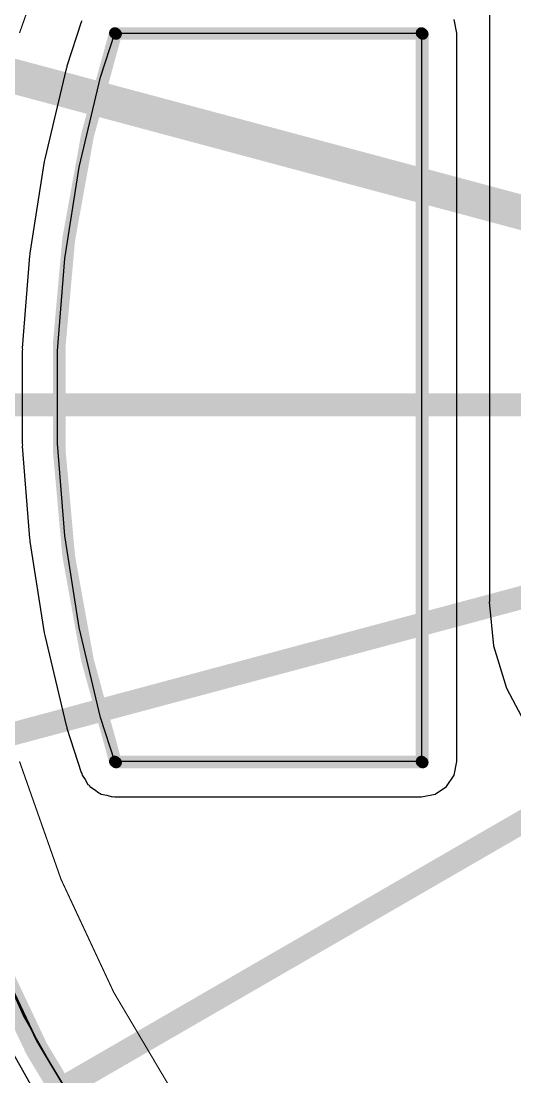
# Model space of a CAD drawing. Header units: inches. Extents: x -0.7 to 8.56, y -0.56 to 6.25.
# Drawn here: x 0.8824 to 1.0959, y 0.4758 to 0.9323 of the extents above; entities that cross this region are included whole.
import ezdxf

# ---------------------------------------------------------------- set-up
doc = ezdxf.new("R2010")
doc.units = ezdxf.units.IN
doc.header["$MEASUREMENT"] = 0
for name, color, linetype in [('Board Outline', 216, 'Continuous'), ('Bottom Layer', 5, 'Continuous'), ('Dimension', 6, 'Continuous'), ('Fabrication', 76, 'Continuous'), ('Mechanical 4', 56, 'Continuous'), ('Multi-Layer', 9, 'Continuous'), ('Top Layer', 1, 'Continuous'), ('Top Overlay', 2, 'Continuous')]:
    doc.layers.add(name, color=color, linetype=linetype)

msp = doc.modelspace()

# ---------------------------------------------------------------- linework, layer by layer
at = {"layer": 'Board Outline'}
for points in [[(0.9229, 0.6122, 0.005, 0.005, -0.157671), (0.9229, 0.92716, 0.005, 0.005, 0)], [(0.9229, 0.6122, 0.005, 0.005, -0.157671), (0.9229, 0.92716, 0.005, 0.005, 0)], [(0.9229, 0.6122, 0.005, 0.005, -0.157671), (0.9229, 0.92716, 0.005, 0.005, 0)], [(0.9229, 0.6122, 0.005, 0.005, -0.157671), (0.9229, 0.92716, 0.005, 0.005, 0)], [(0.92344, 0.61175, 0.005, 0.005, -0.157671), (0.92344, 0.92671, 0.005, 0.005, 0)], [(0.92344, 0.61175, 0.005, 0.005, -0.157671), (0.92344, 0.92671, 0.005, 0.005, 0)], [(0.92344, 0.61175, 0.005, 0.005, -0.157671), (0.92344, 0.92671, 0.005, 0.005, 0)], [(0.92344, 0.61175, 0.005, 0.005, -0.157671), (0.92344, 0.92671, 0.005, 0.005, 0)], [(0.9229, 0.92716, 0.005, 0.005, 0), (1.05555, 0.92716, 0.005, 0.005, 0)], [(0.9229, 0.92716, 0.005, 0.005, 0), (1.05555, 0.92716, 0.005, 0.005, 0)], [(0.9229, 0.92716, 0.005, 0.005, 0), (1.05555, 0.92716, 0.005, 0.005, 0)], [(0.9229, 0.92716, 0.005, 0.005, 0), (1.05555, 0.92716, 0.005, 0.005, 0)], [(0.92344, 0.92671, 0.005, 0.005, 0), (1.05609, 0.92671, 0.005, 0.005, 0)], [(0.92344, 0.92671, 0.005, 0.005, 0), (1.05609, 0.92671, 0.005, 0.005, 0)], [(0.92344, 0.92671, 0.005, 0.005, 0), (1.05609, 0.92671, 0.005, 0.005, 0)], [(0.92344, 0.92671, 0.005, 0.005, 0), (1.05609, 0.92671, 0.005, 0.005, 0)], [(1.05555, 0.6122, 0.005, 0.005, 0), (1.05555, 0.92716, 0.005, 0.005, 0)], [(1.05555, 0.6122, 0.005, 0.005, 0), (1.05555, 0.92716, 0.005, 0.005, 0)], [(1.05555, 0.6122, 0.005, 0.005, 0), (1.05555, 0.92716, 0.005, 0.005, 0)], [(1.05555, 0.6122, 0.005, 0.005, 0), (1.05555, 0.92716, 0.005, 0.005, 0)], [(1.05609, 0.61175, 0.005, 0.005, 0), (1.05609, 0.92671, 0.005, 0.005, 0)], [(1.05609, 0.61175, 0.005, 0.005, 0), (1.05609, 0.92671, 0.005, 0.005, 0)], [(1.05609, 0.61175, 0.005, 0.005, 0), (1.05609, 0.92671, 0.005, 0.005, 0)], [(1.05609, 0.61175, 0.005, 0.005, 0), (1.05609, 0.92671, 0.005, 0.005, 0)], [(0.9229, 0.6122, 0.005, 0.005, 0), (1.05555, 0.6122, 0.005, 0.005, 0)], [(0.9229, 0.6122, 0.005, 0.005, 0), (1.05555, 0.6122, 0.005, 0.005, 0)], [(0.9229, 0.6122, 0.005, 0.005, 0), (1.05555, 0.6122, 0.005, 0.005, 0)], [(0.9229, 0.6122, 0.005, 0.005, 0), (1.05555, 0.6122, 0.005, 0.005, 0)], [(0.92344, 0.61175, 0.005, 0.005, 0), (1.05609, 0.61175, 0.005, 0.005, 0)], [(0.92344, 0.61175, 0.005, 0.005, 0), (1.05609, 0.61175, 0.005, 0.005, 0)], [(0.92344, 0.61175, 0.005, 0.005, 0), (1.05609, 0.61175, 0.005, 0.005, 0)], [(0.92344, 0.61175, 0.005, 0.005, 0), (1.05609, 0.61175, 0.005, 0.005, 0)]]:
    msp.add_lwpolyline(points, format="xyseb", dxfattribs=at)
for points in [[(0.92165, 0.92716, 0.0025, 0.0025, 1), (0.92415, 0.92716, 0.0025, 0.0025, 1)], [(0.92165, 0.92716, 0.0025, 0.0025, 1), (0.92415, 0.92716, 0.0025, 0.0025, 1)], [(0.92165, 0.92716, 0.0025, 0.0025, 1), (0.92415, 0.92716, 0.0025, 0.0025, 1)], [(0.92165, 0.92716, 0.0025, 0.0025, 1), (0.92415, 0.92716, 0.0025, 0.0025, 1)], [(0.92165, 0.92716, 0.0025, 0.0025, 1), (0.92415, 0.92716, 0.0025, 0.0025, 1)], [(0.92165, 0.92716, 0.0025, 0.0025, 1), (0.92415, 0.92716, 0.0025, 0.0025, 1)], [(0.92165, 0.92716, 0.0025, 0.0025, 1), (0.92415, 0.92716, 0.0025, 0.0025, 1)], [(0.92165, 0.92716, 0.0025, 0.0025, 1), (0.92415, 0.92716, 0.0025, 0.0025, 1)], [(0.92219, 0.92671, 0.0025, 0.0025, 1), (0.92469, 0.92671, 0.0025, 0.0025, 1)], [(0.92219, 0.92671, 0.0025, 0.0025, 1), (0.92469, 0.92671, 0.0025, 0.0025, 1)], [(0.92219, 0.92671, 0.0025, 0.0025, 1), (0.92469, 0.92671, 0.0025, 0.0025, 1)], [(0.92219, 0.92671, 0.0025, 0.0025, 1), (0.92469, 0.92671, 0.0025, 0.0025, 1)], [(0.92219, 0.92671, 0.0025, 0.0025, 1), (0.92469, 0.92671, 0.0025, 0.0025, 1)], [(0.92219, 0.92671, 0.0025, 0.0025, 1), (0.92469, 0.92671, 0.0025, 0.0025, 1)], [(0.92219, 0.92671, 0.0025, 0.0025, 1), (0.92469, 0.92671, 0.0025, 0.0025, 1)], [(0.92219, 0.92671, 0.0025, 0.0025, 1), (0.92469, 0.92671, 0.0025, 0.0025, 1)], [(1.0543, 0.92716, 0.0025, 0.0025, 1), (1.0568, 0.92716, 0.0025, 0.0025, 1)], [(1.0543, 0.92716, 0.0025, 0.0025, 1), (1.0568, 0.92716, 0.0025, 0.0025, 1)], [(1.0543, 0.92716, 0.0025, 0.0025, 1), (1.0568, 0.92716, 0.0025, 0.0025, 1)], [(1.0543, 0.92716, 0.0025, 0.0025, 1), (1.0568, 0.92716, 0.0025, 0.0025, 1)], [(1.0543, 0.92716, 0.0025, 0.0025, 1), (1.0568, 0.92716, 0.0025, 0.0025, 1)], [(1.0543, 0.92716, 0.0025, 0.0025, 1), (1.0568, 0.92716, 0.0025, 0.0025, 1)], [(1.0543, 0.92716, 0.0025, 0.0025, 1), (1.0568, 0.92716, 0.0025, 0.0025, 1)], [(1.0543, 0.92716, 0.0025, 0.0025, 1), (1.0568, 0.92716, 0.0025, 0.0025, 1)], [(1.05484, 0.92671, 0.0025, 0.0025, 1), (1.05734, 0.92671, 0.0025, 0.0025, 1)], [(1.05484, 0.92671, 0.0025, 0.0025, 1), (1.05734, 0.92671, 0.0025, 0.0025, 1)], [(1.05484, 0.92671, 0.0025, 0.0025, 1), (1.05734, 0.92671, 0.0025, 0.0025, 1)], [(1.05484, 0.92671, 0.0025, 0.0025, 1), (1.05734, 0.92671, 0.0025, 0.0025, 1)], [(1.05484, 0.92671, 0.0025, 0.0025, 1), (1.05734, 0.92671, 0.0025, 0.0025, 1)], [(1.05484, 0.92671, 0.0025, 0.0025, 1), (1.05734, 0.92671, 0.0025, 0.0025, 1)], [(1.05484, 0.92671, 0.0025, 0.0025, 1), (1.05734, 0.92671, 0.0025, 0.0025, 1)], [(1.05484, 0.92671, 0.0025, 0.0025, 1), (1.05734, 0.92671, 0.0025, 0.0025, 1)], [(0.92165, 0.6122, 0.0025, 0.0025, 1), (0.92415, 0.6122, 0.0025, 0.0025, 1)], [(0.92165, 0.6122, 0.0025, 0.0025, 1), (0.92415, 0.6122, 0.0025, 0.0025, 1)], [(0.92165, 0.6122, 0.0025, 0.0025, 1), (0.92415, 0.6122, 0.0025, 0.0025, 1)], [(0.92165, 0.6122, 0.0025, 0.0025, 1), (0.92415, 0.6122, 0.0025, 0.0025, 1)], [(0.92165, 0.6122, 0.0025, 0.0025, 1), (0.92415, 0.6122, 0.0025, 0.0025, 1)], [(0.92165, 0.6122, 0.0025, 0.0025, 1), (0.92415, 0.6122, 0.0025, 0.0025, 1)], [(0.92165, 0.6122, 0.0025, 0.0025, 1), (0.92415, 0.6122, 0.0025, 0.0025, 1)], [(0.92165, 0.6122, 0.0025, 0.0025, 1), (0.92415, 0.6122, 0.0025, 0.0025, 1)], [(0.92219, 0.61175, 0.0025, 0.0025, 1), (0.92469, 0.61175, 0.0025, 0.0025, 1)], [(0.92219, 0.61175, 0.0025, 0.0025, 1), (0.92469, 0.61175, 0.0025, 0.0025, 1)], [(0.92219, 0.61175, 0.0025, 0.0025, 1), (0.92469, 0.61175, 0.0025, 0.0025, 1)], [(0.92219, 0.61175, 0.0025, 0.0025, 1), (0.92469, 0.61175, 0.0025, 0.0025, 1)], [(0.92219, 0.61175, 0.0025, 0.0025, 1), (0.92469, 0.61175, 0.0025, 0.0025, 1)], [(0.92219, 0.61175, 0.0025, 0.0025, 1), (0.92469, 0.61175, 0.0025, 0.0025, 1)], [(0.92219, 0.61175, 0.0025, 0.0025, 1), (0.92469, 0.61175, 0.0025, 0.0025, 1)], [(0.92219, 0.61175, 0.0025, 0.0025, 1), (0.92469, 0.61175, 0.0025, 0.0025, 1)], [(1.0543, 0.6122, 0.0025, 0.0025, 1), (1.0568, 0.6122, 0.0025, 0.0025, 1)], [(1.0543, 0.6122, 0.0025, 0.0025, 1), (1.0568, 0.6122, 0.0025, 0.0025, 1)], [(1.0543, 0.6122, 0.0025, 0.0025, 1), (1.0568, 0.6122, 0.0025, 0.0025, 1)], [(1.0543, 0.6122, 0.0025, 0.0025, 1), (1.0568, 0.6122, 0.0025, 0.0025, 1)], [(1.0543, 0.6122, 0.0025, 0.0025, 1), (1.0568, 0.6122, 0.0025, 0.0025, 1)], [(1.0543, 0.6122, 0.0025, 0.0025, 1), (1.0568, 0.6122, 0.0025, 0.0025, 1)], [(1.0543, 0.6122, 0.0025, 0.0025, 1), (1.0568, 0.6122, 0.0025, 0.0025, 1)], [(1.0543, 0.6122, 0.0025, 0.0025, 1), (1.0568, 0.6122, 0.0025, 0.0025, 1)], [(1.05484, 0.61175, 0.0025, 0.0025, 1), (1.05734, 0.61175, 0.0025, 0.0025, 1)], [(1.05484, 0.61175, 0.0025, 0.0025, 1), (1.05734, 0.61175, 0.0025, 0.0025, 1)], [(1.05484, 0.61175, 0.0025, 0.0025, 1), (1.05734, 0.61175, 0.0025, 0.0025, 1)], [(1.05484, 0.61175, 0.0025, 0.0025, 1), (1.05734, 0.61175, 0.0025, 0.0025, 1)], [(1.05484, 0.61175, 0.0025, 0.0025, 1), (1.05734, 0.61175, 0.0025, 0.0025, 1)], [(1.05484, 0.61175, 0.0025, 0.0025, 1), (1.05734, 0.61175, 0.0025, 0.0025, 1)], [(1.05484, 0.61175, 0.0025, 0.0025, 1), (1.05734, 0.61175, 0.0025, 0.0025, 1)], [(1.05484, 0.61175, 0.0025, 0.0025, 1), (1.05734, 0.61175, 0.0025, 0.0025, 1)]]:
    msp.add_lwpolyline(points, format="xyseb", close=True, dxfattribs=at)
at = {"layer": 'Bottom Layer'}
for p, q in [((0.90835, 0.93187), (0.90219, 0.91282)), ((0.90865, 0.93241), (0.90835, 0.93187)), ((1.07085, 0.92716), (1.06968, 0.93302)), ((1.07085, 0.6122), (1.07085, 0.92716)), ((0.90187, 0.91167), (0.89256, 0.87273)), ((0.90212, 0.91222), (0.90187, 0.91167)), ((0.90219, 0.91282), (0.90212, 0.91222)), ((0.89254, 0.87212), (0.89233, 0.87155)), ((0.89256, 0.87273), (0.89254, 0.87212)), ((0.89233, 0.87155), (0.88609, 0.832)), ((0.88595, 0.83082), (0.88282, 0.7909)), ((0.88612, 0.8314), (0.88595, 0.83082)), ((0.88609, 0.832), (0.88612, 0.8314)), ((0.8829, 0.7903), (0.88278, 0.7897)), ((0.88278, 0.7897), (0.88278, 0.74966)), ((0.88282, 0.7909), (0.8829, 0.7903)), ((0.88278, 0.74966), (0.8829, 0.74907)), ((0.8829, 0.74907), (0.88282, 0.74847)), ((0.88282, 0.74847), (0.88595, 0.70855)), ((0.88595, 0.70855), (0.88612, 0.70797)), ((0.88612, 0.70797), (0.88609, 0.70736)), ((0.88609, 0.70736), (0.89233, 0.66781)), ((0.89233, 0.66781), (0.89254, 0.66724)), ((0.89254, 0.66724), (0.89256, 0.66664)), ((0.89256, 0.66664), (0.90187, 0.6277)), ((0.90187, 0.6277), (0.90212, 0.62715)), ((0.90212, 0.62715), (0.90219, 0.62655)), ((0.90219, 0.62655), (0.90835, 0.6075)), ((1.06968, 0.60635), (1.07085, 0.6122)), ((0.90835, 0.6075), (0.90865, 0.60696)), ((0.90865, 0.60696), (0.90877, 0.60635)), ((0.90877, 0.60635), (0.9101, 0.60437)), ((0.9101, 0.60437), (0.91126, 0.60229)), ((1.06637, 0.60139), (1.06968, 0.60635)), ((0.91126, 0.60229), (0.91174, 0.6019)), ((0.91174, 0.6019), (0.91209, 0.60139)), ((0.91209, 0.60139), (0.91407, 0.60006)), ((0.91407, 0.60006), (0.91594, 0.59859)), ((0.91594, 0.59859), (0.91653, 0.59842)), ((0.91653, 0.59842), (0.91705, 0.59807)), ((0.91705, 0.59807), (0.91939, 0.59761)), ((1.05555, 0.59691), (1.0614, 0.59807)), ((1.0614, 0.59807), (1.06637, 0.60139)), ((0.91939, 0.59761), (0.92168, 0.59696)), ((0.92168, 0.59696), (0.92229, 0.59703)), ((0.92229, 0.59703), (0.9229, 0.59691)), ((0.9229, 0.59691), (1.05555, 0.59691))]:
    msp.add_line(p, q, dxfattribs=at)
at = {"layer": 'Dimension'}
for points in [[(2.29567, 0.76642, 0.01, 0.01, 1), (0.52402, 0.76642, 0.01, 0.01, 1)], [(2.14804, 0.76641, 0.01, 0.01, 1), (0.67167, 0.76641, 0.01, 0.01, 1)]]:
    msp.add_lwpolyline(points, format="xyseb", close=True, dxfattribs=at)
for points in [[(0.45319, 0.2126, 0.01, 0.01, 0), (2.37424, 1.3232, 0.01, 0.01, 0)], [(0.43427, 0.50501, 0.01, 0.01, 0), (2.3357, 1.0145, 0.01, 0.01, 0)], [(0.48436, 1.01425, 0.015, 0.015, 0), (2.40818, 0.49877, 0.015, 0.015, 0)], [(0.46106, 0.76641, 0.01, 0.01, 0), (2.42957, 0.76641, 0.01, 0.01, 0)]]:
    msp.add_lwpolyline(points, format="xyseb", dxfattribs=at)
at = {"layer": 'Fabrication'}
for points in [[(0.88167, 0.92716, 0.0005, 0.0005, -0.436929), (1.6075, 1.2842, 0.0005, 0.0005, 0)], [(0.88167, 0.92716, 0.0005, 0.0005, -0.436929), (1.6075, 1.2842, 0.0005, 0.0005, 0)], [(2.09423, 1.23357, 0.0005, 0.0005, -1.1671), (0.61713, 0.53492, 0.0005, 0.0005, 0)], [(2.09423, 1.23357, 0.0005, 0.0005, -1.1671), (0.61713, 0.53492, 0.0005, 0.0005, 0)], [(2.09423, 1.23357, 0.0005, 0.0005, -1.1671), (0.61713, 0.53492, 0.0005, 0.0005, 0)], [(2.09423, 1.23357, 0.0005, 0.0005, -1.1671), (0.61713, 0.53492, 0.0005, 0.0005, 0)], [(2.14611, 1.22592, 0.0005, 0.0005, -1.205705), (0.55817, 0.6122, 0.0005, 0.0005, 0)], [(2.14611, 1.22592, 0.0005, 0.0005, -1.205705), (0.55817, 0.6122, 0.0005, 0.0005, 0)], [(1.81369, 1.20058, 0.0005, 0.0005, -1.250986), (0.86008, 0.55409, 0.0005, 0.0005, 0)], [(1.81369, 1.20058, 0.0005, 0.0005, -1.250986), (0.86008, 0.55409, 0.0005, 0.0005, 0)], [(1.81369, 1.20058, 0.0005, 0.0005, -1.250986), (0.86008, 0.55409, 0.0005, 0.0005, 0)], [(1.81369, 1.20058, 0.0005, 0.0005, -1.250986), (0.86008, 0.55409, 0.0005, 0.0005, 0)], [(1.76498, 1.19122, 0.0005, 0.0005, -1.342703), (0.88167, 0.6122, 0.0005, 0.0005, 0)]]:
    msp.add_lwpolyline(points, format="xyseb", dxfattribs=at)
at = {"layer": 'Mechanical 4'}
for points in [[(2.00043, 0.76968, 0.0005, 0.0005, 1), (0.81933, 0.76968, 0.0005, 0.0005, 1)], [(2.00043, 0.76968, 0.0005, 0.0005, 1), (0.81933, 0.76968, 0.0005, 0.0005, 1)], [(2.00043, 0.76968, 0.0005, 0.0005, 1), (0.81933, 0.76968, 0.0005, 0.0005, 1)], [(2.00043, 0.76968, 0.0005, 0.0005, 1), (0.81933, 0.76968, 0.0005, 0.0005, 1)], [(2.00098, 0.76923, 0.0005, 0.0005, 1), (0.81987, 0.76923, 0.0005, 0.0005, 1)], [(2.00098, 0.76923, 0.0005, 0.0005, 1), (0.81987, 0.76923, 0.0005, 0.0005, 1)], [(2.00098, 0.76923, 0.0005, 0.0005, 1), (0.81987, 0.76923, 0.0005, 0.0005, 1)], [(2.00098, 0.76923, 0.0005, 0.0005, 1), (0.81987, 0.76923, 0.0005, 0.0005, 1)]]:
    msp.add_lwpolyline(points, format="xyseb", close=True, dxfattribs=at)
at = {"layer": 'Multi-Layer'}
for p, q in [((0.91674, 0.90811), (0.9229, 0.92716)), ((0.9229, 0.92716), (0.9229, 0.92716)), ((0.9229, 0.92716), (1.05555, 0.92716)), ((1.05555, 0.92716), (1.05555, 0.6122)), ((0.90743, 0.86917), (0.91674, 0.90811)), ((0.9012, 0.82962), (0.90743, 0.86917)), ((0.89807, 0.7897), (0.9012, 0.82962)), ((0.89807, 0.74966), (0.89807, 0.7897)), ((0.9012, 0.70975), (0.89807, 0.74966)), ((0.90743, 0.67019), (0.9012, 0.70975)), ((0.91674, 0.63125), (0.90743, 0.67019)), ((0.9229, 0.6122), (0.91674, 0.63125)), ((1.05555, 0.6122), (0.9229, 0.6122))]:
    msp.add_line(p, q, dxfattribs=at)
at = {"layer": 'Top Layer'}
for p, q in [((1.08496, 1.1888), (1.08496, 0.68124)), ((0.90835, 0.93187), (0.90219, 0.91282)), ((0.90865, 0.93241), (0.90835, 0.93187)), ((1.07085, 0.92716), (1.06968, 0.93302)), ((1.07085, 0.6122), (1.07085, 0.92716)), ((0.90187, 0.91167), (0.89256, 0.87273)), ((0.90212, 0.91222), (0.90187, 0.91167)), ((0.90219, 0.91282), (0.90212, 0.91222)), ((0.89254, 0.87212), (0.89233, 0.87155)), ((0.89256, 0.87273), (0.89254, 0.87212)), ((0.89233, 0.87155), (0.88609, 0.832)), ((0.88595, 0.83082), (0.88282, 0.7909)), ((0.88612, 0.8314), (0.88595, 0.83082)), ((0.88609, 0.832), (0.88612, 0.8314)), ((0.8829, 0.7903), (0.88278, 0.7897)), ((0.88278, 0.7897), (0.88278, 0.74966)), ((0.88282, 0.7909), (0.8829, 0.7903)), ((0.88278, 0.74966), (0.8829, 0.74907)), ((0.8829, 0.74907), (0.88282, 0.74847)), ((0.88282, 0.74847), (0.88595, 0.70855)), ((0.88595, 0.70855), (0.88612, 0.70797)), ((0.88612, 0.70797), (0.88609, 0.70736)), ((0.88609, 0.70736), (0.89233, 0.66781)), ((1.08496, 0.68124), (1.08488, 0.68119)), ((1.08488, 0.68119), (1.08675, 0.66217)), ((0.89233, 0.66781), (0.89254, 0.66724)), ((0.89254, 0.66724), (0.89256, 0.66664)), ((0.89256, 0.66664), (0.90187, 0.6277)), ((1.08675, 0.66217), (1.0923, 0.64388)), ((1.0923, 0.64388), (1.10131, 0.62702)), ((0.90187, 0.6277), (0.90212, 0.62715)), ((0.90212, 0.62715), (0.90219, 0.62655)), ((0.90219, 0.62655), (0.90835, 0.6075)), ((1.06968, 0.60635), (1.07085, 0.6122)), ((0.90835, 0.6075), (0.90865, 0.60696)), ((0.90865, 0.60696), (0.90877, 0.60635)), ((0.90877, 0.60635), (0.9101, 0.60437)), ((0.9101, 0.60437), (0.91126, 0.60229)), ((1.06637, 0.60139), (1.06968, 0.60635)), ((0.91126, 0.60229), (0.91174, 0.6019)), ((0.91174, 0.6019), (0.91209, 0.60139)), ((0.91209, 0.60139), (0.91407, 0.60006)), ((0.91407, 0.60006), (0.91594, 0.59859)), ((0.91594, 0.59859), (0.91653, 0.59842)), ((0.91653, 0.59842), (0.91705, 0.59807)), ((0.91705, 0.59807), (0.91939, 0.59761)), ((1.05555, 0.59691), (1.0614, 0.59807)), ((1.0614, 0.59807), (1.06637, 0.60139)), ((0.91939, 0.59761), (0.92168, 0.59696)), ((0.92168, 0.59696), (0.92229, 0.59703)), ((0.92229, 0.59703), (0.9229, 0.59691)), ((0.9229, 0.59691), (1.05555, 0.59691)), ((0.89141, 0.46382), (0.87249, 0.4973))]:
    msp.add_line(p, q, dxfattribs=at)
msp.add_lwpolyline([(0.94329, 1.52266, 0.08, 0.08, -0.53877), (2.28591, 0.901, 0.08, 0.08, 0)], format="xyseb", dxfattribs=at)
at = {"layer": 'Top Overlay'}
msp.add_lwpolyline([(2.00041, 0.76641, 0.01, 0.01, 1), (0.81931, 0.76641, 0.01, 0.01, 1)], format="xyseb", close=True, dxfattribs=at)

doc.saveas('drawing.dxf')
